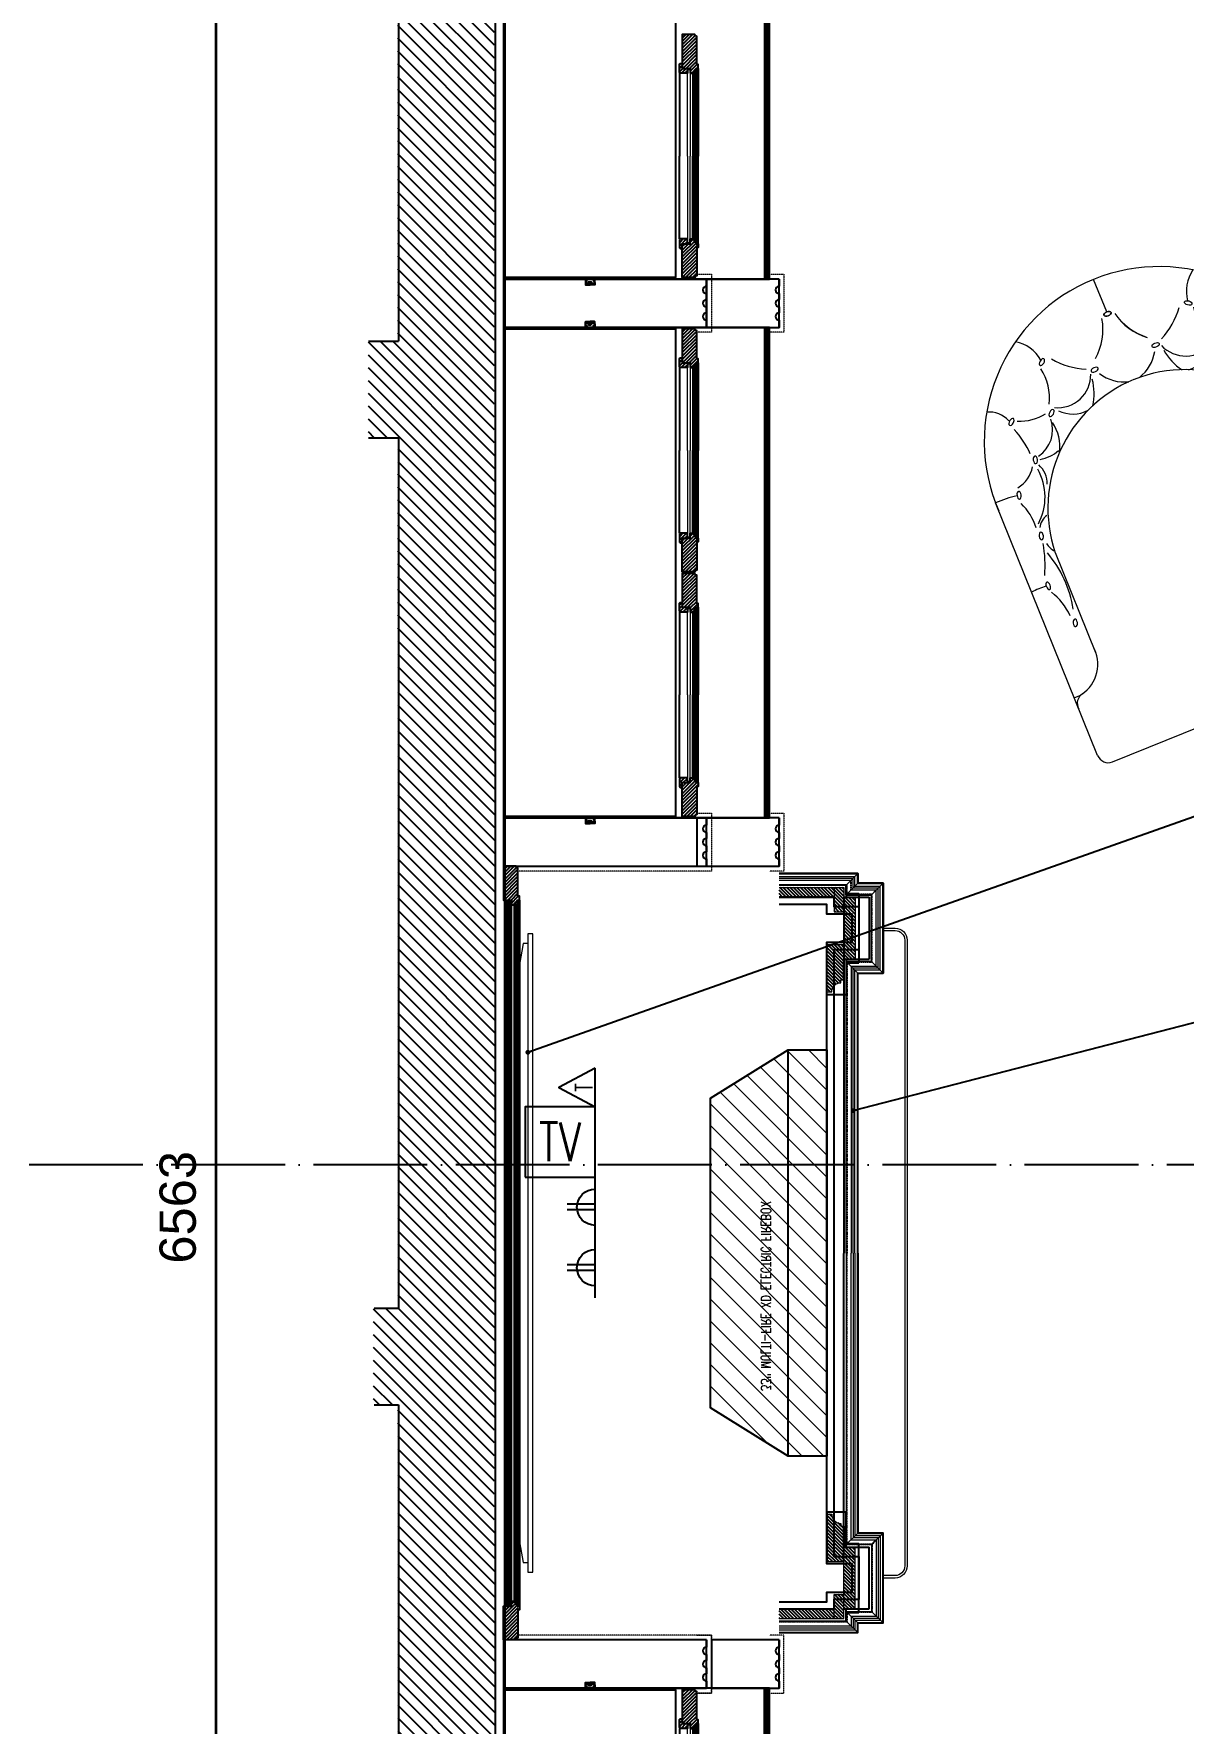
# Model space of a CAD drawing. Header units: inches. Extents: x 274057 to 444617, y 485849 to 635630.
# Drawn here: x 361300 to 363677, y 532841 to 536335 of the extents above; entities that cross this region are included whole.
import ezdxf

# ---------------------------------------------------------------- set-up
doc = ezdxf.new("R2010")
doc.units = ezdxf.units.IN
doc.header["$MEASUREMENT"] = 0
for name, pattern in [('ACAD_ISO04W100', [30, 24, -3, 0, -3]), ('DASHED2', [0.375, 0.25, -0.125]), ('HIDDEN', [0.375, 0.25, -0.125])]:
    doc.linetypes.add(name, pattern=pattern)
for name, color, linetype in [('Bedmould', 7, 'HIDDEN'), ('Cornerblock', 7, 'Continuous'), ('CQ Grg Gypsum', 41, 'Continuous'), ('CQ Plaster', 1, 'Continuous'), ('CQ Wall plan', 3, 'Continuous'), ('CQ_callout', 34, 'Continuous'), ('ELEC. TEXT', 114, 'Continuous'), ('ELECTRICAL', 10, 'Continuous'), ('Frieze', 7, 'HIDDEN'), ('hatch', 8, 'Continuous'), ('ID-wall paper', 8, 'Continuous'), ('Layer1', 1, 'Continuous'), ('Layer7', 8, 'Continuous'), ('LIGHT', 4, 'Continuous'), ('Shelf', 7, 'Continuous'), ('STONE_OUTLINE', 7, 'Continuous'), ('TEXT', 3, 'Continuous'), ('WALLS LINE', 5, 'DASHED2'), ('WOOD 02', 32, 'Continuous'), ('Wood SECT', 1, 'Continuous'), ('xref 1st floor$0$CQ Wall hatch_CHB', 8, 'Continuous')]:
    doc.layers.add(name, color=color, linetype=linetype)
for name, color, linetype, lineweight in [('CQ Furniture', 190, 'Continuous', 0), ('CQ Marble', 6, 'Continuous', 0), ('CQ plan and elev dimension', 252, 'Continuous', 35), ('CQ section line', 41, 'Continuous', 0), ('CQ Switches and Outlets', 1, 'Continuous', 50), ('Glass', 4, 'Continuous', 0), ('WOOD-HID', 8, 'HIDDEN', 18)]:
    doc.layers.add(name, color=color, linetype=linetype, lineweight=lineweight)
doc.styles.add('DIM 50', font='romans.shx', dxfattribs={"width": 0.75, "height": 100})
doc.styles.get("Standard").update_dxf_attribs({"font": 'arial.ttf'})
doc.dimstyles.new('CQ 50', dxfattribs={"dimscale": 0.5, "dimtxt": 150, "dimasz": 100, "dimexe": 100, "dimexo": 20, "dimgap": 80, "dimtad": 1, "dimdec": 0, "dimzin": 0, "dimdsep": 46, "dimtxsty": 'Standard', "dimblk": 'DOT', "dimcen": 100, "dimclrd": 250, "dimclre": 250, "dimclrt": 3, "dimadec": 0, "dimazin": 0, "dimtfac": 1, "dimtdec": 0, "dimtofl": 0, "dimtmove": 0, "dimatfit": 3, "dimfxl": 3, "dimtolj": 1, "dimtzin": 0, "dimlwd": -1, "dimarcsym": 0})
doc.dimstyles.get("Standard").update_dxf_attribs({"dimtxt": 0.18, "dimasz": 0.18, "dimexe": 0.18, "dimexo": 0.0625, "dimgap": 0.09, "dimtad": 0, "dimtih": 1, "dimtoh": 1, "dimdec": 4, "dimzin": 0, "dimdsep": 46, "dimtxsty": 'Standard', "dimcen": 0.09, "dimadec": 0, "dimazin": 0, "dimtfac": 1, "dimtdec": 4, "dimtofl": 0, "dimtmove": 0, "dimatfit": 3, "dimfxl": 1, "dimtolj": 1, "dimtzin": 0, "dimarcsym": 0})
pattern_1 = [(225, (43933.885, -94.842), (3.535533906, -3.535533906), [])]
pattern_2 = [(315, (-192313.762, 866771.664), (3.535533906, 3.535533906), [])]
pattern_3 = [(45, (20118.3853, -75328.2434), (-3.535533906, 3.535533906), [])]
pattern_4 = [(45, (20104.3854, -75328.2434), (-3.535533906, 3.535533906), [])]

# ---------------------------------------------------------------- blocks, each defined once
blk = doc.blocks.new('ff-15 wall plan')
at = {"layer": 'xref 1st floor$0$CQ Wall hatch_CHB'}
h = blk.add_hatch(dxfattribs=at)
h.set_pattern_fill('ANSI31', color=8, scale=150, angle=90)
h.set_pattern_definition([(135, (4639.211, -2e-07), (-13.25825215, -13.25825215), [])])
h.paths.add_polyline_path([(478951.3, 549898.7), (478751.3, 549898.7), (478751.3, 548408.7), (478689.7, 548408.7), (478689.7, 548208.7), (478751.3, 548208.7), (478751.3, 546408.7), (478701.3, 546408.7), (478701.3, 546208.7), (478751.3, 546208.7), (478751.3, 542468.7), (478952.7, 542468.7), (478952.7, 543135.7), (479627.7, 543135.7), (479627.7, 542468.7), (479551.3, 542468.7), (479551.3, 542268.7), (479946.3, 542268.7), (479946.3, 543336), (478951.3, 543336)])
at = {"layer": 'CQ Plaster'}
blk.add_lwpolyline([(479652.7, 549898.7), (479652.7, 549879.1), (478972.7, 549879.1), (478972.7, 543356), (479966.7, 543356), (479966.7, 542248.7), (478752.7, 542248.7)], dxfattribs=at)
at = {"layer": 'CQ Wall plan'}
for p, q in [((478752.7, 549898.7), (478752.7, 548408.7)), ((478952.7, 549898.7), (478952.7, 543336)), ((478691, 548408.7), (478752.7, 548408.7)), ((478691, 548208.7), (478752.7, 548208.7)), ((478752.7, 548208.7), (478752.7, 546408.7)), ((478702.7, 546408.7), (478752.7, 546408.7)), ((478702.7, 546208.7), (478752.7, 546208.7)), ((478752.7, 546208.7), (478752.7, 542468.7))]:
    blk.add_line(p, q, dxfattribs=at)
blk = doc.blocks.new('gf-14 section line plan')
at = {"layer": 'Layer1', "linetype": 'ACAD_ISO04W100', "ltscale": 10}
blk.add_line((515934.6, -34235.6, 0), (506509.9, -34235.6, 0), dxfattribs=at)
blk = doc.blocks.new('_Dot')
at = {"color": 0, "linetype": 'ByBlock', "lineweight": -2}
blk.add_line((-0.5, 0), (-1, 0), dxfattribs=at)
at = {"color": 0, "linetype": 'ByBlock', "const_width": 0.5}
blk.add_lwpolyline([(-0.25, 0, 1), (0.25, 0, 1)], format="xyb", close=True, dxfattribs=at)
blk = doc.blocks.new('*D782')
at = {"layer": 'CQ plan and elev dimension', "color": 250, "lineweight": -2, "transparency": 16777216}
for p, q in [((362243.9, 537189.2), (361626.1, 537189.2)), ((363237.9, 530626.5), (361626.1, 530626.5))]:
    blk.add_line(p, q, dxfattribs=at)
at = {"layer": 'CQ plan and elev dimension', "color": 250, "transparency": 16777216}
blk.add_line((361676.1, 537139.2), (361676.1, 530676.5), dxfattribs=at)
at = {"layer": 'Defpoints', "color": 0, "transparency": 16777216}
for p in [(362253.9, 537189.2), (361676.1, 530626.5), (363247.9, 530626.5, 0)]:
    blk.add_point(p, dxfattribs=at)
at = {"layer": 'CQ plan and elev dimension', "color": 250, "transparency": 16777216, "xscale": 50, "yscale": 50, "zscale": 50}
for p, rotation in [((361676.1, 537189.2), 90), ((361676.1, 530626.5), 270)]:
    blk.add_blockref('_Dot', p, dxfattribs=dict(at, rotation=rotation))
at = {"layer": 'CQ plan and elev dimension', "color": 3, "transparency": 16777216, "insert": (361597.8, 533907.9), "char_height": 75, "attachment_point": 5, "rotation": 90}
blk.add_mtext('\\A1;6563', dxfattribs=at)
blk = doc.blocks.new('2 gong outlet')
at = {"layer": 'ELECTRICAL'}
for p, q in [((-27969.9, 39017.2), (-27969.9, 39133.5)), ((-27946.5, 39017.2), (-27946.5, 39133.5)), ((-27832.8, 39017.2), (-28082.8, 39017.2))]:
    blk.add_line(p, q, dxfattribs=at)
blk.add_arc((-27957.8, 39017.2), 75, 0, 180, dxfattribs=at)
blk = doc.blocks.new('48inch top')
blk.add_line((5461.8, 2556.8, 0), (6741.8, 2556.8, 0))
for points in [[(5441.8, 2546.8), (5441.8, 2546.8), (5441.8, 2546.8), (5441.8, 2556.8), (5441.8, 2556.8), (5461.8, 2556.8), (5461.8, 2566.8), (5504.9, 2574.3), (5504.9, 2574.3), (6698.7, 2574.3), (6741.8, 2566.8), (6741.8, 2556.8), (6761.8, 2556.8), (6761.8, 2556.8), (6761.8, 2546.8), (6761.8, 2546.8)], [(5645.8, 2574.3), (5645.8, 2579.3), (5705.8, 2579.3), (5705.8, 2574.3)], [(6557.7, 2574.3), (6557.7, 2579.3), (6497.7, 2579.3), (6497.7, 2574.3)]]:
    blk.add_lwpolyline(points, close=True)
blk = doc.blocks.new('EL 06')
at = {"layer": 'ELECTRICAL'}
blk.add_lwpolyline([(-72.5, 0), (72.5, 0), (72.5, 145), (-72.5, 145)], close=True, dxfattribs=at)
at = {"layer": 'ELECTRICAL', "ltscale": 1000, "insert": (0, 72.5), "char_height": 80, "width": 145, "attachment_point": 5, "style": 'DIM 50'}
blk.add_mtext('TV', dxfattribs=at)
blk = doc.blocks.new('TL')
at = {"layer": 'ELECTRICAL', "ltscale": 1000}
blk.add_lwpolyline([(80, 0), (0.2, 150), (-80, 0)], close=True, dxfattribs=at)
at = {"layer": 'ELECTRICAL', "ltscale": 1000, "insert": (0.2, 45.8), "char_height": 70, "width": 125, "attachment_point": 5, "style": 'DIM 50'}
blk.add_mtext('T', dxfattribs=at)
blk = doc.blocks.new('cabinet 80 framed glass door')
at = {"layer": 'Layer7'}
h = blk.add_hatch(dxfattribs=at)
h.set_pattern_fill('ANSI31', color=256, scale=40)
h.set_pattern_definition(pattern_4)
h.paths.add_polyline_path([(352346.8, 505903.2), (352339.8, 505903.2, 0.414214), (352336.8, 505900.2), (352336.8, 505897.2), (352346.8, 505897.2), (352346.8, 505886.7), (352356.8, 505886.7), (352356.8, 505897.2), (352356.8, 505900.2, 0.414214), (352353.8, 505903.2)])
h = blk.add_hatch(dxfattribs=at)
h.set_pattern_fill('ANSI31', color=256, scale=40)
h.set_pattern_definition(pattern_4)
h.paths.add_polyline_path([(352702.5, 505903.2, 0.414214), (352699.5, 505900.2), (352699.5, 505897.2), (352699.5, 505886.7), (352709.5, 505886.7), (352709.5, 505897.2), (352719.5, 505897.2), (352719.5, 505900.2, 0.414214), (352716.5, 505903.2), (352709.5, 505903.2)])
h = blk.add_hatch(dxfattribs=at)
h.set_pattern_fill('ANSI31', color=256, scale=40)
h.set_pattern_definition(pattern_3)
h.paths.add_polyline_path([(352338.8, 505867.2), (352338.8, 505864.2), (352346.8, 505864.2), (352346.8, 505868.2, 0.414214), (352350.8, 505872.2), (352353.8, 505872.2, -0.414214), (352356.8, 505875.2), (352356.8, 505880.7), (352346.8, 505880.7), (352346.8, 505886.7), (352346.8, 505897.2), (352336.8, 505897.2), (352276.8, 505897.2), (352276.8, 505871.2, -0.397359), (352280.8, 505867.2)])
h = blk.add_hatch(dxfattribs=at)
h.set_pattern_fill('ANSI31', color=256, scale=40)
h.set_pattern_definition(pattern_3)
h.paths.add_polyline_path([(352775.5, 505867.2, -0.397359), (352779.5, 505871.2), (352779.5, 505897.2), (352709.5, 505897.2), (352709.5, 505886.7), (352709.5, 505880.7), (352699.5, 505880.7), (352699.5, 505875.2, -0.414214), (352702.5, 505872.2), (352705.5, 505872.2, 0.414214), (352709.5, 505868.2), (352709.5, 505864.2), (352717.5, 505864.2), (352717.5, 505867.2)])
at = {"color": 8, "elevation": 0.1}
for points in [[(352356.8, 505903), (352528.1, 505903)], [(352699.5, 505903), (352528.1, 505903)], [(352346.8, 505868.2), (352528.1, 505868.2)], [(352353.8, 505872.2), (352528.1, 505872.2)], [(352356.8, 505875.2), (352528.1, 505875.2)], [(352699.5, 505875.2), (352528.1, 505875.2)], [(352702.5, 505872.2), (352528.1, 505872.2)], [(352709.5, 505868.2), (352528.1, 505868.2)], [(352346.8, 505864.2), (352528.1, 505864.2)], [(352709.5, 505864.2), (352528.1, 505864.2)]]:
    blk.add_lwpolyline(points, dxfattribs=at)
at = {"layer": 'Glass', "color": 4, "elevation": 0.1}
for points in [[(352528.1, 505886.7), (352349.4, 505886.7), (352349.4, 505880.7), (352528.1, 505880.7)], [(352528.1, 505886.7), (352706.8, 505886.7), (352706.8, 505880.7), (352528.1, 505880.7)]]:
    blk.add_lwpolyline(points, dxfattribs=at)
at = {"layer": 'Wood SECT', "elevation": 0.1}
for points in [[(352346.8, 505886.7), (352356.8, 505886.7), (352356.8, 505897.2), (352356.8, 505900.2, 0.414214), (352353.8, 505903.2), (352346.8, 505903.2), (352339.8, 505903.2, 0.414214), (352336.8, 505900.2), (352336.8, 505897.2), (352346.8, 505897.2), (352346.8, 505886.7), (352356.8, 505886.7)], [(352709.5, 505886.7), (352699.5, 505886.7), (352699.5, 505897.2), (352699.5, 505900.2, -0.414214), (352702.5, 505903.2), (352709.5, 505903.2), (352716.5, 505903.2, -0.414214), (352719.5, 505900.2), (352719.5, 505897.2), (352709.5, 505897.2), (352709.5, 505886.7), (352699.5, 505886.7)]]:
    blk.add_lwpolyline(points, format="xyb", dxfattribs=at)
for points in [[(352356.8, 505880.7), (352356.8, 505875.2, 0.414214), (352353.8, 505872.2), (352350.8, 505872.2, -0.414214), (352346.8, 505868.2), (352346.8, 505864.2), (352338.8, 505864.2), (352338.8, 505867.2), (352280.8, 505867.2, 0.397359), (352276.8, 505871.2), (352276.8, 505897.2), (352346.8, 505897.2), (352346.8, 505886.7), (352346.8, 505886.7), (352346.8, 505880.7)], [(352699.5, 505880.7), (352699.5, 505875.2, -0.414214), (352702.5, 505872.2), (352705.5, 505872.2, 0.414214), (352709.5, 505868.2), (352709.5, 505864.2), (352717.5, 505864.2), (352717.5, 505867.2), (352775.5, 505867.2, -0.397359), (352779.5, 505871.2), (352779.5, 505897.2), (352709.5, 505897.2), (352709.5, 505886.7), (352709.5, 505886.7), (352709.5, 505880.7)]]:
    blk.add_lwpolyline(points, format="xyb", close=True, dxfattribs=at)
blk = doc.blocks.new('Hera-LED-IN Stick FR')
at = {"layer": 'LIGHT'}
blk.add_lwpolyline([(279111.9, -181006.8), (279128.7, -181006.8), (279132.3, -181006.5), (279132.3, -181005.7), (279108.3, -181005.7), (279108.3, -181006.5), (279111.9, -181006.8)], close=True, dxfattribs=at)
for points in [[(279110.6, -180998.9), (279110.6, -180998), (279110.4, -180998), (279110.4, -180997), (279110.6, -180997), (279110.6, -180994.5, -0.409431), (279111.3, -180993.8), (279120.3, -180993.8)], [(279110.5, -181005.7), (279110.5, -180999.9, -0.315372), (279112.3, -180997.3), (279116.6, -180997.3), (279116.6, -180999.6, 0.430061), (279117.2, -181000.2), (279121.7, -181000.2, 1), (279121.7, -180998.7), (279119.1, -180998.7, -0.431722), (279118.6, -180998.2), (279118.6, -180997.3), (279128, -180997.3), (279128.3, -180997.3, -0.315372), (279130.1, -180999.9), (279130.1, -181005.7)], [(279111.8, -180997.5), (279111.8, -180995.8), (279111.4, -180995.8), (279111.4, -180995.4, -0.418441), (279111.8, -180995), (279116, -180994.9), (279116, -180996.1, 1), (279116.7, -180996.1), (279116.7, -180994.9), (279120.3, -180994.9)], [(279129.9, -180998.9), (279129.9, -180998), (279130.1, -180998), (279130.1, -180997), (279129.9, -180997), (279129.9, -180994.5, 0.409431), (279129.2, -180993.8), (279120.3, -180993.8)], [(279128.8, -180997.5), (279128.8, -180995.8), (279129.1, -180995.8), (279129.1, -180995.4, 0.418441), (279128.7, -180995), (279124.6, -180994.9), (279124.6, -180996.1, -1), (279123.8, -180996.1), (279123.8, -180994.9), (279120.3, -180994.9)]]:
    blk.add_lwpolyline(points, format="xyb", dxfattribs=at)
for centre in [(279112.7, -181002.6), (279127.8, -181002.6)]:
    blk.add_circle(centre, 0.999, dxfattribs=at)
blk = doc.blocks.new('FF-15 Cabinet plan B rev')
at = {"layer": 'hatch', "ltscale": 10}
h = blk.add_hatch(dxfattribs=at)
h.set_pattern_fill('_USER', color=256, scale=5, angle=225, style=0, pattern_type=0)
h.set_pattern_definition(pattern_1)
h.paths.add_polyline_path([(388227.7, 534519.3), (388227.7, 534569.3), (388225.7, 534569.3), (388207.7, 534569.3), (388207.7, 534519.3)])
h = blk.add_hatch(dxfattribs=at)
h.set_pattern_fill('_USER', color=256, scale=5, angle=225, style=0, pattern_type=0)
h.set_pattern_definition([(45, (387386.017, 539394.0213), (-3.535534, 3.535534), [])])
h.paths.add_polyline_path([(388341.6, 534549.3), (388341.6, 534569.3), (388227.7, 534569.3), (388227.7, 534549.3)])
h = blk.add_hatch(dxfattribs=at)
h.set_pattern_fill('_USER', color=256, scale=5, angle=225, style=0, pattern_type=0)
h.set_pattern_definition(pattern_1)
h.paths.add_polyline_path([(388207.7, 534421.3), (388207.7, 534549.3), (388184.2, 534549.3), (388184.2, 534421.3)])
h = blk.add_hatch(dxfattribs=at)
h.set_pattern_fill('_USER', color=256, scale=5, angle=225, style=0, pattern_type=0)
h.set_pattern_definition(pattern_1)
h.paths.add_polyline_path([(388232.7, 534353.3), (388242.7, 534353.3), (388242.7, 534451.3), (388207.7, 534451.3), (388207.7, 534421.3), (388207.7, 534378.3), (388213.7, 534378.3), (388213.7, 534372.3, -0.414214)])
h = blk.add_hatch(dxfattribs=at)
h.set_pattern_fill('_USER', color=256, scale=5, angle=225, style=0, pattern_type=0)
h.set_pattern_definition(pattern_1)
h.paths.add_polyline_path([(388232.7, 533273.3), (388242.7, 533273.3), (388242.7, 533175.3), (388207.7, 533175.3), (388207.7, 533205.3), (388207.7, 533248.3), (388213.7, 533248.3), (388213.7, 533254.3, 0.414214)])
h = blk.add_hatch(dxfattribs=at)
h.set_pattern_fill('_USER', color=256, scale=5, angle=225, style=0, pattern_type=0)
h.set_pattern_definition(pattern_1)
h.paths.add_polyline_path([(388207.7, 533205.3), (388207.7, 533077.3), (388184.2, 533077.3), (388184.2, 533205.3)])
h = blk.add_hatch(dxfattribs=at)
h.set_pattern_fill('_USER', color=256, scale=5, angle=225, style=0, pattern_type=0)
h.set_pattern_definition(pattern_1)
h.paths.add_polyline_path([(388227.7, 533107.3), (388227.7, 533057.3), (388225.7, 533057.3), (388207.7, 533057.3), (388207.7, 533107.3)])
h = blk.add_hatch(dxfattribs=at)
h.set_pattern_fill('_USER', color=256, scale=5, angle=225, style=0, pattern_type=0)
h.set_pattern_definition(pattern_1)
h.paths.add_polyline_path([(388341.6, 533057.3), (388341.6, 533077.3), (388227.7, 533077.3), (388227.7, 533057.3)])
at = {"layer": 'Layer7'}
h = blk.add_hatch(dxfattribs=at)
h.set_pattern_fill('ANSI31', color=256, scale=40, angle=-90)
h.set_pattern_definition(pattern_2)
edge = h.paths.add_edge_path()
edge.add_arc((388884.6, 534525.7), 4.03, 119.3037, 299.3007)
edge.add_arc((388884.6, 534525.7), 4.03, 119.3007, 299.3037, ccw=False)
edge = h.paths.add_edge_path()
edge.add_line((388881.6, 534543.3), (388882.6, 534543.3))
edge.add_arc((388886.6, 534543.3), 4, 180, 270)
edge.add_line((388886.6, 534539.3), (388886.6, 534536.3))
edge.add_arc((388886.6, 534533.3), 3, 0, 90, ccw=False)
edge.add_line((388889.6, 534533.3), (388895.2, 534533.3))
edge.add_line((388895.2, 534533.3), (388895.2, 534543.3))
edge.add_line((388895.2, 534543.3), (388911.6, 534543.3))
edge.add_line((388911.6, 534543.3), (388911.6, 534613.3))
edge.add_line((388911.6, 534613.3), (388885.6, 534613.3))
edge.add_arc((388881.5, 534613.4), 4.12, 271.6583, 358.3417, ccw=False)
edge.add_line((388881.6, 534609.3), (388881.6, 534543.3))
h = blk.add_hatch(dxfattribs=at)
h.set_pattern_fill('ANSI31', color=256, scale=20)
h.set_pattern_definition([(45, (-118919.725, 888474.9752), (-1.767766953, 1.767766953), [])])
h.paths.add_polyline_path([(388895.2, 533083.3), (388901.2, 533083.3), (388908.6, 533083.3), (388908.6, 534543.3), (388895.2, 534543.3)])
h = blk.add_hatch(dxfattribs=at)
h.set_pattern_fill('ANSI31', color=256, scale=40, angle=-90)
h.set_pattern_definition(pattern_2)
edge = h.paths.add_edge_path()
edge.add_arc((388884.6, 533100.8), 4.03, 60.6993, 240.6963, ccw=False)
edge.add_arc((388884.6, 533100.8), 4.03, 60.6963, 240.6993)
edge = h.paths.add_edge_path()
edge.add_line((388881.6, 533083.3), (388882.6, 533083.3))
edge.add_arc((388886.6, 533083.3), 4, 90, 180, ccw=False)
edge.add_line((388886.6, 533087.3), (388886.6, 533090.3))
edge.add_arc((388886.6, 533093.3), 3, 270, 360)
edge.add_line((388889.6, 533093.3), (388895.2, 533093.3))
edge.add_line((388895.2, 533093.3), (388895.2, 533083.3))
edge.add_line((388895.2, 533083.3), (388911.6, 533083.3))
edge.add_line((388911.6, 533083.3), (388911.6, 533013.3))
edge.add_line((388911.6, 533013.3), (388885.6, 533013.3))
edge.add_arc((388881.5, 533013.1), 4.12, 1.6583, 88.3417)
edge.add_line((388881.6, 533017.3), (388881.6, 533083.3))
at = {"layer": 'TEXT', "lineweight": 0}
h = blk.add_hatch(dxfattribs=at)
h.set_pattern_fill('ANSI31', color=252, scale=10, angle=90, style=0)
h.set_pattern_definition([(45, (385571.58, 512829.09), (22.45064, -22.45064), [])])
h.paths.add_polyline_path([(388483.7, 534133.3), (388483.7, 533493.3), (388322.7, 533393.3), (388322.7, 534233.3)])
h.paths.add_polyline_path([(388322.7, 534233.3), (388322.7, 533393.3), (388242.7, 533393.3), (388242.7, 534233.3)])
at = {"color": 6, "lineweight": 0}
for p, q in [((388202.7, 534574.3, 0.1), (388178.7, 534598.3, 0.1)), ((388341.6, 534592.3, 0.1), (388184.7, 534592.3, 0.1)), ((388184.7, 534572.3, 0.1), (388184.7, 534592.3, 0.1)), ((388341.6, 534588.3, 0.1), (388188.7, 534588.3, 0.1)), ((388188.7, 534568.3, 0.1), (388188.7, 534588.3, 0.1)), ((388150.7, 534554.3, 0.1), (388126.7, 534578.3, 0.1)), ((388184.7, 534572.3, 0.1), (388132.7, 534572.3, 0.1)), ((388132.7, 534398.3, 0.1), (388132.7, 534572.3, 0.1)), ((388188.7, 534568.3, 0.1), (388136.7, 534568.3, 0.1)), ((388136.7, 534402.3, 0.1), (388136.7, 534568.3, 0.1)), ((388192.7, 534564.3, 0.1), (388140.7, 534564.3, 0.1)), ((388150.7, 534554.3, 0.1), (388140.7, 534564.3, 0.1)), ((388140.7, 534406.3, 0.1), (388140.7, 534564.3, 0.1)), ((388150.7, 534416.3, 0.1), (388150.7, 534554.3, 0.1)), ((388202.7, 534554.3, 0.1), (388178.7, 534578.3, 0.1)), ((388341.6, 534584.3, 0.1), (388192.7, 534584.3, 0.1)), ((388341.6, 534575.3, 0.1), (388201.7, 534575.3, 0.1)), ((388341.6, 534574.3, 0.1), (388202.7, 534574.3, 0.1)), ((388341.6, 534574.3, 0.1), (388202.7, 534574.3, 0.1)), ((388150.7, 534416.3, 0.1), (388126.7, 534392.3, 0.1)), ((388150.7, 534416.3, 0.1), (388140.7, 534406.3, 0.1)), ((388150.7, 534416.3, 0.1), (388202.7, 534416.3, 0.1)), ((388202.7, 534416.3, 0.1), (388178.7, 534392.3, 0.1)), ((388202.7, 533813.3, 0.1), (388202.7, 534416.3, 0.1)), ((388132.7, 534398.3, 0.1), (388184.7, 534398.3, 0.1)), ((388136.7, 534402.3, 0.1), (388188.7, 534402.3, 0.1)), ((388192.7, 534406.3, 0.1), (388140.7, 534406.3, 0.1)), ((388184.7, 533813.3, 0.1), (388184.7, 534398.3, 0.1)), ((388188.7, 533813.3, 0.1), (388188.7, 534402.3, 0.1)), ((388192.7, 534406.3, 0.1), (388192.7, 533813.3, 0.1)), ((388184.7, 533813.3, 0.1), (388184.7, 533228.3, 0.1)), ((388188.7, 533813.3, 0.1), (388188.7, 533224.3, 0.1)), ((388192.7, 533220.3, 0.1), (388192.7, 533813.3, 0.1)), ((388202.7, 533813.3, 0.1), (388202.7, 533210.3, 0.1)), ((388150.7, 533210.3, 0.1), (388126.7, 533234.3, 0.1)), ((388132.7, 533228.3, 0.1), (388132.7, 533054.3, 0.1)), ((388132.7, 533228.3, 0.1), (388184.7, 533228.3, 0.1)), ((388136.7, 533224.3, 0.1), (388136.7, 533058.3, 0.1)), ((388136.7, 533224.3, 0.1), (388188.7, 533224.3, 0.1)), ((388202.7, 533210.3, 0.1), (388178.7, 533234.3, 0.1)), ((388192.7, 533220.3, 0.1), (388140.7, 533220.3, 0.1)), ((388140.7, 533220.3, 0.1), (388140.7, 533062.3, 0.1)), ((388150.7, 533210.3, 0.1), (388150.7, 533072.3, 0.1)), ((388150.7, 533210.3, 0.1), (388202.7, 533210.3, 0.1)), ((388150.7, 533072.3, 0.1), (388126.7, 533048.3, 0.1)), ((388184.7, 533054.3, 0.1), (388132.7, 533054.3, 0.1)), ((388188.7, 533058.3, 0.1), (388136.7, 533058.3, 0.1)), ((388150.7, 533072.3, 0.1), (388140.7, 533062.3, 0.1)), ((388192.7, 533062.3, 0.1), (388140.7, 533062.3, 0.1)), ((388202.7, 533072.3, 0.1), (388150.7, 533072.3, 0.1)), ((388202.7, 533072.3, 0.1), (388178.7, 533048.3, 0.1)), ((388202.7, 533052.3, 0.1), (388178.7, 533028.3, 0.1)), ((388184.7, 533054.3, 0.1), (388184.7, 533034.3, 0.1)), ((388188.7, 533058.3, 0.1), (388188.7, 533038.3, 0.1)), ((388192.7, 533062.3, 0.1), (388192.7, 533042.3, 0.1)), ((388202.7, 533072.3, 0.1), (388202.7, 533052.3, 0.1)), ((388341.6, 533052.3, 0.1), (388202.7, 533052.3, 0.1)), ((388341.6, 533034.3, 0.1), (388184.7, 533034.3, 0.1)), ((388341.6, 533038.3, 0.1), (388188.7, 533038.3, 0.1)), ((388341.6, 533042.3, 0.1), (388192.7, 533042.3, 0.1))]:
    blk.add_line(p, q, dxfattribs=at)
at = {"color": 1, "elevation": 0.1}
for points in [[(388341.6, 533028.3), (388178.7, 533028.3), (388178.7, 533048.3), (388126.7, 533048.3), (388126.7, 533234.3), (388178.7, 533234.3), (388178.7, 534392.3), (388126.7, 534392.3), (388126.7, 534578.3), (388178.7, 534578.3), (388178.7, 534598.3), (388341.6, 534598.3)], [(388341.6, 533077.3), (388227.7, 533077.3), (388227.7, 533097.3), (388175.7, 533097.3), (388175.7, 533185.3), (388227.7, 533185.3), (388227.7, 534441.3), (388175.7, 534441.3), (388175.7, 534529.3), (388227.7, 534529.3), (388227.7, 534549.3), (388341.6, 534549.3)], [(388341.6, 533092.3), (388242.7, 533092.3), (388242.7, 533112.3), (388190.7, 533112.3), (388190.7, 533170.3), (388242.7, 533170.3), (388242.7, 534456.3), (388190.7, 534456.3), (388190.7, 534514.3), (388242.7, 534514.3), (388242.7, 534534.3), (388341.6, 534534.3)]]:
    blk.add_lwpolyline(points, dxfattribs=at)
at = {"color": 8, "elevation": 0}
for points in [[(388878.6, 534543.3), (388878.6, 533083.3)], [(388882.6, 534543.3), (388882.6, 533083.3)], [(388886.6, 534536.3), (388886.6, 533090.3)], [(388889.6, 534533.3), (388889.6, 533093.3)]]:
    blk.add_lwpolyline(points, dxfattribs=at)
at = {"color": 6, "lineweight": 0, "elevation": 0.1}
for points in [[(388126.7, 534485.3), (388101.7, 534485.3, 0.414214), (388076.7, 534460.3), (388076.7, 533166.3, 0.414214), (388101.7, 533141.3), (388126.7, 533141.3)], [(388126.7, 534480.3), (388101.7, 534480.3, 0.414214), (388081.7, 534460.3), (388081.7, 533166.3, 0.414214), (388101.7, 533146.3), (388126.7, 533146.3)]]:
    blk.add_lwpolyline(points, format="xyb", dxfattribs=at)
at = {"layer": 'Bedmould', "ltscale": 10}
for p, q in [((388201.7, 534555.3, 0.1), (388149.7, 534555.3, 0.1)), ((388149.7, 534415.3, 0.1), (388149.7, 534555.3, 0.1)), ((388192.7, 534564.3, 0.1), (388192.7, 534584.3, 0.1)), ((388201.7, 534555.3, 0.1), (388201.7, 534575.3, 0.1)), ((388201.7, 534415.3, 0.1), (388149.7, 534415.3, 0.1)), ((388201.7, 534415.3, 0.1), (388201.7, 533813.3, 0.1)), ((388201.7, 533211.3, 0.1), (388201.7, 533813.3, 0.1)), ((388150.7, 533210.3, 0.1), (388140.7, 533220.3, 0.1)), ((388201.7, 533211.3, 0.1), (388149.7, 533211.3, 0.1)), ((388149.7, 533211.3, 0.1), (388149.7, 533071.3, 0.1)), ((388201.7, 533071.3, 0.1), (388149.7, 533071.3, 0.1)), ((388201.7, 533071.3, 0.1), (388201.7, 533051.3, 0.1)), ((388341.6, 533051.3, 0.1), (388201.7, 533051.3, 0.1))]:
    blk.add_line(p, q, dxfattribs=at)
at = {"layer": 'Cornerblock'}
for p, q in [((388207.7, 534549.3, 0.1), (388155.7, 534549.3, 0.1)), ((388155.7, 534549.3, 0.1), (388155.7, 534421.3, 0.1)), ((388207.7, 534421.3, 0.1), (388155.7, 534421.3, 0.1)), ((388207.7, 533205.3, 0.1), (388155.7, 533205.3, 0.1)), ((388155.7, 533077.3, 0.1), (388155.7, 533205.3, 0.1)), ((388207.7, 533077.3, 0.1), (388155.7, 533077.3, 0.1))]:
    blk.add_line(p, q, dxfattribs=at)
at = {"layer": 'CQ Marble'}
for p, q in [((388207.7, 534569.3, 0.1), (388207.7, 534519.3, 0.1)), ((388225.7, 534569.3, 0.1), (388207.7, 534569.3, 0.1)), ((388341.6, 534569.3, 0.1), (388225.7, 534569.3, 0.1)), ((388227.7, 534569.3, 0.1), (388227.7, 534519.3, 0.1)), ((388184.2, 534549.3, 0.1), (388184.2, 534421.3, 0.1)), ((388207.7, 534549.3, 0.1), (388184.2, 534549.3, 0.1)), ((388227.7, 534519.3, 0.1), (388207.7, 534519.3, 0.1)), ((388242.7, 534451.3, 0.1), (388207.7, 534451.3, 0.1)), ((388242.7, 534348.3, 0.1), (388242.7, 534451.3, 0.1)), ((388184.2, 533077.3, 0.1), (388184.2, 533205.3, 0.1)), ((388207.7, 533077.3, 0.1), (388207.7, 533205.3, 0.1)), ((388242.7, 533175.3, 0.1), (388207.7, 533175.3, 0.1)), ((388207.7, 533057.3, 0.1), (388207.7, 533107.3, 0.1)), ((388227.7, 533107.3, 0.1), (388207.7, 533107.3, 0.1)), ((388227.7, 533057.3, 0.1), (388227.7, 533107.3, 0.1)), ((388207.7, 533077.3, 0.1), (388184.2, 533077.3, 0.1)), ((388225.7, 533057.3, 0.1), (388207.7, 533057.3, 0.1)), ((388341.6, 533057.3, 0.1), (388225.7, 533057.3, 0.1))]:
    blk.add_line(p, q, dxfattribs=at)
at = {"layer": 'CQ Marble', "elevation": 0.1}
for points in [[(388242.7, 534353.3), (388232.7, 534353.3, 0.414214), (388213.7, 534372.3), (388213.7, 534378.3), (388207.7, 534378.3), (388207.7, 534393.5)], [(388242.7, 533273.3), (388232.7, 533273.3, -0.414214), (388213.7, 533254.3), (388213.7, 533248.3), (388207.7, 533248.3), (388207.7, 533233)]]:
    blk.add_lwpolyline(points, format="xyb", dxfattribs=at)
at = {"layer": 'Frieze', "ltscale": 5}
for p in [(388207.7, 534451.3, 0.1), (388207.7, 533175.3, 0.1)]:
    blk.add_line(p, (388207.7, 533813.3, 0.1), dxfattribs=at)
at = {"layer": 'Shelf', "ltscale": 5}
for p, q in [((388341.6, 534598.3, 0.1), (388178.7, 534598.3, 0.1)), ((388178.7, 534598.3, 0.1), (388178.7, 534578.3, 0.1)), ((388126.7, 534578.3, 0.1), (388126.7, 534392.3, 0.1)), ((388178.7, 534578.3, 0.1), (388126.7, 534578.3, 0.1)), ((388178.7, 534392.3, 0.1), (388126.7, 534392.3, 0.1)), ((388178.7, 533813.3, 0.1), (388178.7, 534392.3, 0.1)), ((388178.7, 533813.3, 0.1), (388178.7, 533234.3, 0.1)), ((388126.7, 533048.3, 0.1), (388126.7, 533234.3, 0.1)), ((388178.7, 533234.3, 0.1), (388126.7, 533234.3, 0.1)), ((388178.7, 533048.3, 0.1), (388126.7, 533048.3, 0.1)), ((388178.7, 533028.3, 0.1), (388178.7, 533048.3, 0.1)), ((388341.6, 533028.3, 0.1), (388178.7, 533028.3, 0.1))]:
    blk.add_line(p, q, dxfattribs=at)
at = {"layer": 'Shelf', "ltscale": 10}
for q in [(388150.7, 534554.3, 0.1), (388202.7, 534574.3, 0.1)]:
    blk.add_line((388202.7, 534554.3, 0.1), q, dxfattribs=at)
at = {"layer": 'STONE_OUTLINE'}
for p, q in [((388176.7, 534556.8, 0.1), (388176.7, 534413.8, 0.1)), ((388202.7, 534556.8, 0.1), (388176.7, 534556.8, 0.1)), ((388202.7, 534574.3, 0.1), (388202.7, 534549.3, 0.1)), ((388202.7, 534556.8, 0.1), (388202.7, 534549.3, 0.1)), ((388207.7, 534549.3, 0.1), (388207.7, 534421.3, 0.1)), ((388341.6, 534549.3, 0.1), (388227.7, 534549.3, 0.1)), ((388202.7, 534413.8, 0.1), (388176.7, 534413.8, 0.1)), ((388207.7, 534421.3, 0.1), (388184.2, 534421.3, 0.1)), ((388202.7, 534421.3, 0.1), (388202.7, 534348.3, 0.1)), ((388202.7, 534421.3, 0.1), (388202.7, 534413.8, 0.1)), ((388242.7, 534348.3, 0.1), (388202.7, 534348.3, 0.1)), ((388202.7, 533205.3, 0.1), (388202.7, 533278.3, 0.1)), ((388242.7, 533278.3, 0.1), (388202.7, 533278.3, 0.1)), ((388176.7, 533069.8, 0.1), (388176.7, 533212.8, 0.1)), ((388202.7, 533212.8, 0.1), (388176.7, 533212.8, 0.1)), ((388207.7, 533205.3, 0.1), (388184.2, 533205.3, 0.1)), ((388202.7, 533205.3, 0.1), (388202.7, 533212.8, 0.1)), ((388202.7, 533069.8, 0.1), (388176.7, 533069.8, 0.1)), ((388202.7, 533069.8, 0.1), (388202.7, 533077.3, 0.1)), ((388202.7, 533052.3, 0.1), (388202.7, 533077.3, 0.1)), ((388341.6, 533052.3, 0.1), (388202.7, 533052.3, 0.1)), ((388341.6, 533077.3, 0.1), (388227.7, 533077.3, 0.1))]:
    blk.add_line(p, q, dxfattribs=at)
at = {"layer": 'STONE_OUTLINE', "ltscale": 10}
for p, q in [((388207.7, 534378.3, 0.1), (388207.7, 534421.3, 0.1)), ((388242.7, 533278.3, 0.1), (388242.7, 533175.3, 0.1)), ((388207.7, 533248.3, 0.1), (388207.7, 533205.3, 0.1))]:
    blk.add_line(p, q, dxfattribs=at)
at = {"layer": 'TEXT', "color": 1}
blk.add_line((388322.7, 533393.3, 0.1), (388322.7, 534233.3, 0.1), dxfattribs=at)
at = {"layer": 'TEXT', "color": 1, "elevation": 0.1}
blk.add_lwpolyline([(388242.7, 533393.3), (388322.7, 533393.3), (388483.7, 533493.3), (388483.7, 534133.3), (388322.7, 534233.3), (388242.7, 534233.3), (388242.7, 533393.3)], dxfattribs=at)
at = {"layer": 'WOOD 02'}
for p, q in [((388365.6, 536842, 0), (388365.6, 535827.6, 0)), ((388368.6, 536842, 0), (388368.6, 535827.6, 0)), ((388371.6, 536842, 0), (388371.6, 535827.6, 0)), ((388365.6, 535727.6, 0), (388365.6, 534713.3, 0)), ((388368.6, 535727.6, 0), (388368.6, 534713.3, 0)), ((388371.6, 535727.6, 0), (388371.6, 534713.3, 0)), ((388365.6, 531898.9, 0), (388365.6, 532913.3, 0)), ((388368.6, 531898.9, 0), (388368.6, 532913.3, 0)), ((388371.6, 531898.9, 0), (388371.6, 532913.3, 0))]:
    blk.add_line(p, q, dxfattribs=at)
at = {"layer": 'WOOD 02', "elevation": 0}
for points in [[(388911.6, 536842), (388911.6, 535827.6), (388361.6, 535827.6), (388361.6, 536842)], [(388908.6, 536839), (388555.8, 536839), (388555.8, 535830.6), (388908.6, 535830.6)], [(388341.6, 535827.6), (388491.6, 535827.6), (388491.6, 535727.6), (388341.6, 535727.6)], [(388491.6, 535827.6), (388911.6, 535827.6), (388911.6, 535727.6), (388491.6, 535727.6)], [(388911.6, 535727.6), (388911.6, 534713.3), (388361.6, 534713.3), (388361.6, 535727.6)], [(388908.6, 535724.6), (388555.8, 535724.6), (388555.8, 534716.3), (388908.6, 534716.3)], [(388341.6, 534713.3), (388511.6, 534713.3), (388511.6, 534613.3), (388341.6, 534613.3)], [(388491.6, 534713.3), (388911.6, 534713.3), (388911.6, 534613.3), (388491.6, 534613.3)], [(388341.6, 533013.3), (388481.6, 533013.3), (388481.6, 532913.3), (388341.6, 532913.3)], [(388491.6, 533013.3), (388911.6, 533013.3), (388911.6, 532913.3), (388491.6, 532913.3)], [(388911.6, 532913.3), (388911.6, 531898.9), (388361.6, 531898.9), (388361.6, 532913.3)], [(388908.6, 532910.3), (388555.8, 532910.3), (388555.8, 531901.9), (388908.6, 531901.9)]]:
    blk.add_lwpolyline(points, close=True, dxfattribs=at)
at = {"layer": 'Wood SECT', "elevation": 0}
for points in [[(388341.6, 535827.6), (388341.6, 535812.6, -1), (388341.6, 535797.6), (388341.6, 535785.1, -1), (388341.6, 535770.1), (388341.6, 535757.6, -1), (388341.6, 535742.6), (388341.6, 535727.6)], [(388491.6, 535827.6), (388491.6, 535812.6, -1), (388491.6, 535797.6), (388491.6, 535785.1, -1), (388491.6, 535770.1), (388491.6, 535757.6, -1), (388491.6, 535742.6), (388491.6, 535727.6)], [(388341.6, 534713.3), (388341.6, 534698.3, -1), (388341.6, 534683.3), (388341.6, 534670.8, -1), (388341.6, 534655.8), (388341.6, 534643.3, -1), (388341.6, 534628.3), (388341.6, 534613.3)], [(388491.6, 534713.3), (388491.6, 534698.3, -1), (388491.6, 534683.3), (388491.6, 534670.8, -1), (388491.6, 534655.8), (388491.6, 534643.3, -1), (388491.6, 534628.3), (388491.6, 534613.3)], [(388341.6, 533013.3), (388341.6, 532998.3, -1), (388341.6, 532983.3), (388341.6, 532970.8, -1), (388341.6, 532955.8), (388341.6, 532943.3, -1), (388341.6, 532928.3), (388341.6, 532913.3)], [(388491.6, 533013.3), (388491.6, 532998.3, -1), (388491.6, 532983.3), (388491.6, 532970.8, -1), (388491.6, 532955.8), (388491.6, 532943.3, -1), (388491.6, 532928.3), (388491.6, 532913.3)]]:
    blk.add_lwpolyline(points, format="xyb", dxfattribs=at)
for points in [[(388895.2, 534533.3), (388889.6, 534533.3, 0.414214), (388886.6, 534536.3), (388886.6, 534539.3, -0.414214), (388882.6, 534543.3), (388878.6, 534543.3), (388878.6, 534551.3), (388881.6, 534551.3), (388881.6, 534609.3, 0.397359), (388885.6, 534613.3), (388911.6, 534613.3), (388911.6, 534543.3), (388901.2, 534543.3), (388901.2, 534543.3), (388895.2, 534543.3)], [(388895.2, 533093.3), (388889.6, 533093.3, -0.414214), (388886.6, 533090.3), (388886.6, 533087.3, 0.414214), (388882.6, 533083.3), (388878.6, 533083.3), (388878.6, 533075.3), (388881.6, 533075.3), (388881.6, 533017.3, -0.397359), (388885.6, 533013.3), (388911.6, 533013.3), (388911.6, 533083.3), (388901.2, 533083.3), (388901.2, 533083.3), (388895.2, 533083.3)]]:
    blk.add_lwpolyline(points, format="xyb", close=True, dxfattribs=at)
for points in [[(388895.2, 533083.3), (388895.2, 534543.3)], [(388908.6, 533083.3), (388908.6, 534543.3)]]:
    blk.add_lwpolyline(points, dxfattribs=at)
at = {"layer": 'WOOD-HID', "elevation": 0}
for points in [[(388361.6, 535837.6), (388331.6, 535837.6), (388331.6, 535717.6), (388361.6, 535717.6)], [(388511.6, 535837.6), (388481.6, 535837.6), (388481.6, 535717.6), (388511.6, 535717.6)], [(388361.6, 534723.3), (388331.6, 534723.3), (388331.6, 534603.3), (388361.6, 534603.3)], [(388511.6, 534723.3), (388481.6, 534723.3), (388481.6, 534603.3), (388881.6, 534603.3)], [(388361.6, 532903.3), (388331.6, 532903.3), (388331.6, 533023.3), (388361.6, 533023.3)], [(388511.6, 532903.3), (388481.6, 532903.3), (388481.6, 533023.3), (388881.6, 533023.3)], [(388511.6, 533023.3), (388481.6, 533023.3), (388481.6, 532903.3), (388511.6, 532903.3)]]:
    blk.add_lwpolyline(points, dxfattribs=at)
at = {"layer": 'CQ Grg Gypsum', "rotation": 270}
for p in [(-117355.4, 888610.1, -0.1), (-117355.4, 888001.4, -0.1), (-117355.4, 887495.7, -0.1), (-117355.4, 885187.1, -0.1)]:
    blk.add_blockref('cabinet 80 framed glass door', p, dxfattribs=at)
at = {"layer": 'WALLS LINE', "color": 1, "rotation": 180}
for p in [(667852.5, 354821.9, 0), (667852.5, 353707.6, 0)]:
    blk.add_blockref('Hera-LED-IN Stick FR', p, dxfattribs=at)
at = {"layer": 'WALLS LINE', "color": 1, "xscale": -1}
for p in [(667852.5, 716733.4, 0), (667852.5, 713919, 0)]:
    blk.add_blockref('Hera-LED-IN Stick FR', p, dxfattribs=at)
at = {"layer": 'ELEC. TEXT', "ltscale": 1000, "insert": (388378.8, 533527.8, 0.1), "char_height": 20, "width": 1102.304, "attachment_point": 7, "rotation": 90, "style": 'DIM 50'}
blk.add_mtext('33" MULTI-FIRE XD ELECTRIC FIREBOX', dxfattribs=at)
blk = doc.blocks.new('6357')
at = {"color": 0, "lineweight": 5}
blk.add_line((0, 34.14), (0, 37), dxfattribs=at)
blk.add_line((0, 34.14), (0, 37), dxfattribs=at)
at = {"color": 0}
for p, q in [((-14.22, 0.94), (-14.22, 23.12)), ((14.22, 0.94), (14.22, 23.12)), ((-11.23, 8.75), (-11.23, 17.52)), ((11.23, 8.75), (11.23, 17.52)), ((-13.83, 6), (-14.22, 6)), ((13.83, 6), (14.22, 6)), ((-13.31, 0), (0, 0)), ((13.31, 0), (0, 0))]:
    blk.add_line(p, q, dxfattribs=at)
for centre, radius, start, end in [((0, 22.77), 14.23, 90, 181.4091), ((0, 22.77), 14.23, 358.5909, 90), ((0.06, 16.9), 11.31, 90.3218, 176.8138), ((-0.06, 16.9), 11.31, 3.1862, 89.6782), ((-14.14, 8.9), 2.92, 276.1039, 3.1019), ((14.14, 8.9), 2.92, 176.8981, 263.8961), ((-13.32, 5.16), 0.911, 99.4563, 187.6443), ((13.32, 5.16), 0.911, 352.3557, 80.5437), ((-13.28, 0.94), 0.943, 180.2306, 268.2685), ((13.28, 0.94), 0.943, 271.7315, 359.7694)]:
    blk.add_arc(centre, radius, start, end, dxfattribs=at)
at = {"color": 0, "lineweight": 5}
for centre, radius, start, end in [((-9.45, 32.14), 3.03, 7.1521, 56.781), ((9.45, 32.14), 3.03, 123.219, 172.8479), ((-5.36, 34.78), 4.9, 309.015, 348.1753), ((5.5, 34.87), 5.05, 192.441, 230.3687), ((5.36, 34.78), 4.9, 191.8247, 230.985), ((-10.86, 31.03), 4.24, 330.5259, 11.2072), ((-0.71, 36.03), 6.16, 217.516, 245.0592), ((0.71, 36.03), 6.16, 294.9408, 322.484), ((10.86, 31.03), 4.24, 168.7928, 209.4741), ((-12.67, 28.26), 2.05, 18.4602, 74.2339), ((-5.61, 30.9), 2.69, 242.1591, 338.7849), ((-7.6, 30.05), 4.49, 325.0837, 352.9196), ((0.44, 31.39), 3.32, 210.6008, 254.2666), ((-0.44, 31.39), 3.32, 285.7334, 329.3992), ((-0.44, 31.39), 3.32, 285.7334, 329.3992), ((5.61, 30.9), 2.69, 201.2151, 297.8409), ((7.6, 30.05), 4.49, 187.0804, 214.9163), ((12.67, 28.26), 2.05, 105.7661, 161.5398), ((-16.87, 25.62), 6.76, 1.116, 21.2823), ((-8.38, 32.41), 4.15, 245.8151, 279.1115), ((-10.09, 27.89), 2.61, 282.1657, 356.7724), ((-4.67, 29.95), 2.68, 221.8892, 275.6633), ((4.67, 29.95), 2.68, 264.3367, 318.1108), ((10.09, 27.89), 2.61, 183.2276, 257.8343), ((8.38, 32.41), 4.15, 260.8885, 294.1849), ((16.87, 25.62), 6.76, 158.7177, 178.884), ((-10.83, 26.7), 3.44, 329.9804, 12.557), ((10.83, 26.7), 3.44, 167.443, 210.0196), ((-8.88, 27.98), 3.01, 257.5147, 289.8805), ((8.88, 27.98), 3.01, 250.1195, 282.4853), ((-12.52, 26.2), 2.66, 279.6998, 325.7028), ((-14.64, 23.81), 4.68, 310.0018, 6.8842), ((-11.73, 23.74), 2.14, 338.3767, 25.6914), ((11.73, 23.74), 2.14, 154.3086, 201.6233), ((14.64, 23.81), 4.68, 173.1158, 229.9982), ((12.52, 26.2), 2.66, 214.2972, 260.3002), ((-13.91, 13.53), 9.59, 80.8029, 91.8362), ((-16.17, 20.44), 4.27, 354.2388, 25.5443), ((16.17, 20.44), 4.27, 154.4557, 185.7612), ((13.91, 13.53), 9.59, 88.1638, 99.1971), ((-10.4, 19.25), 1.39, 103.4392, 152.1177), ((10.4, 19.25), 1.39, 27.8823, 76.5608), ((-21.49, 20.57), 9.82, 333.2206, 348.446), ((-10.08, 18.73), 1.55, 188.2569, 222.6418), ((10.08, 18.73), 1.55, 317.3582, 351.7431), ((21.49, 20.57), 9.82, 191.554, 206.7794), ((-20.82, 14.82), 9.46, 347.195, 18.1348), ((20.82, 14.82), 9.46, 161.8652, 192.805), ((-13.55, 10.83), 4.49, 82.2532, 98.6459), ((13.55, 10.83), 4.49, 81.3541, 97.7468), ((-16.82, 12.2), 4.78, 1.5208, 30.9552), ((16.82, 12.2), 4.78, 149.0448, 178.4792)]:
    blk.add_arc(centre, radius, start, end, dxfattribs=at)
for centre, major_axis in [((0, 33.97), (-0.312, 0)), ((6.42, 32.33), (-0.245, 0.194)), ((2.68, 30.15), (-0.312, 0)), ((2.68, 30.15), (-0.312, 0)), ((10.55, 28.74), (-0.245, 0.194)), ((7.25, 28.19), (-0.245, 0.194)), ((9.9, 25.15), (-0.075, 0.303)), ((12.21, 22.98), (-0.075, 0.303)), ((11.78, 19.22), (-0.075, 0.303)), ((12.77, 15.25), (0.001, 0.312)), ((11.86, 11.63), (-0.075, 0.303))]:
    blk.add_ellipse(centre, major_axis=major_axis, ratio=0.543281, dxfattribs=at)
at = {"color": 0, "lineweight": 5, "extrusion": (0, 0, -1)}
for centre, major_axis in [((0, 33.97), (0.312, 0)), ((-6.42, 32.33), (0.245, 0.194)), ((-2.68, 30.15), (0.312, 0)), ((-10.55, 28.74), (0.245, 0.194)), ((-7.25, 28.19), (0.245, 0.194)), ((-9.9, 25.15), (0.075, 0.303)), ((-12.21, 22.98), (0.075, 0.303)), ((-11.78, 19.22), (0.075, 0.303)), ((-12.77, 15.25), (-0.001, 0.312)), ((-11.86, 11.63), (0.075, 0.303))]:
    blk.add_ellipse(centre, major_axis=major_axis, ratio=0.543281, dxfattribs=at)

msp = doc.modelspace()

# ---------------------------------------------------------------- block references
at = {"layer": 'CQ Furniture', "xscale": 25.4, "yscale": 25.4, "zscale": 25.4, "rotation": 22.01313019072121}
msp.add_blockref('6357', (363843.4, 534955.7), dxfattribs=at)
at = {"layer": 'CQ Furniture', "xscale": -1, "rotation": 89.99957671700854}
msp.add_blockref('48inch top', (364878.2, 539915, 0), dxfattribs=at)
at = {"layer": 'CQ Grg Gypsum', "xscale": -1}
msp.add_blockref('FF-15 Cabinet plan B rev', (751182.5, 0), dxfattribs=at)
at = {"layer": 'CQ section line', "xscale": 0.9800000000000004, "yscale": 0.9800000000000004, "zscale": 0.9800000000000004}
msp.add_blockref('gf-14 section line plan', (-135856, 567546.6, 0), dxfattribs=at)
at = {"layer": 'CQ Switches and Outlets', "xscale": 0.5, "yscale": 0.5, "zscale": 0.5, "rotation": 90}
msp.add_blockref('TL', (362460.5, 534155.6, 0), dxfattribs=at)
at = {"layer": 'ELECTRICAL', "extrusion": (0, 0, -1), "xscale": -1, "zscale": -1}
msp.add_blockref('EL 06', (-362388, 533970.6, 0), dxfattribs=at)
at = {"layer": 'ELECTRICAL', "xscale": -0.4999999999999999, "yscale": 0.4999999999999999, "zscale": 0.4999999999999999, "rotation": 89.99999999999993}
for p in [(381969.1, 519929.2, 0), (381969.1, 519804.2, 0)]:
    msp.add_blockref('2 gong outlet', p, dxfattribs=at)
at = {"layer": 'ID-wall paper'}
msp.add_blockref('ff-15 wall plan', (-116698.8, -12709.4, 0), dxfattribs=at)

# ---------------------------------------------------------------- dimensions: what is measured, and where the dimension line sits
at = {"layer": 'CQ plan and elev dimension'}
dim = msp.add_linear_dim(base=(361676.1, 530626.5), p1=(362253.9, 537189.2), p2=(363247.9, 530626.5, 0), angle=90, dimstyle='CQ 50', override={"dimtmove": 1}, dxfattribs=at)
dim.commit()
dim.dimension.update_dxf_attribs({"geometry": '*D782', "text_midpoint": (361597.8, 533907.9)})

# ---------------------------------------------------------------- leaders
at = {"layer": 'CQ_callout'}
for points in [[(362321.4, 534228.5), (366233.6, 535613.4), (370514.5, 535613.4)], [(362993.9, 534107.8), (366810.4, 535095), (370514.5, 535095)]]:
    msp.add_leader(points, dimstyle='Standard', override={"dimasz": 10, "dimldrblk": 'Dot', "dimfxl": 0.1, "dimarcsym": 2}, dxfattribs=at)

doc.saveas('drawing.dxf')
